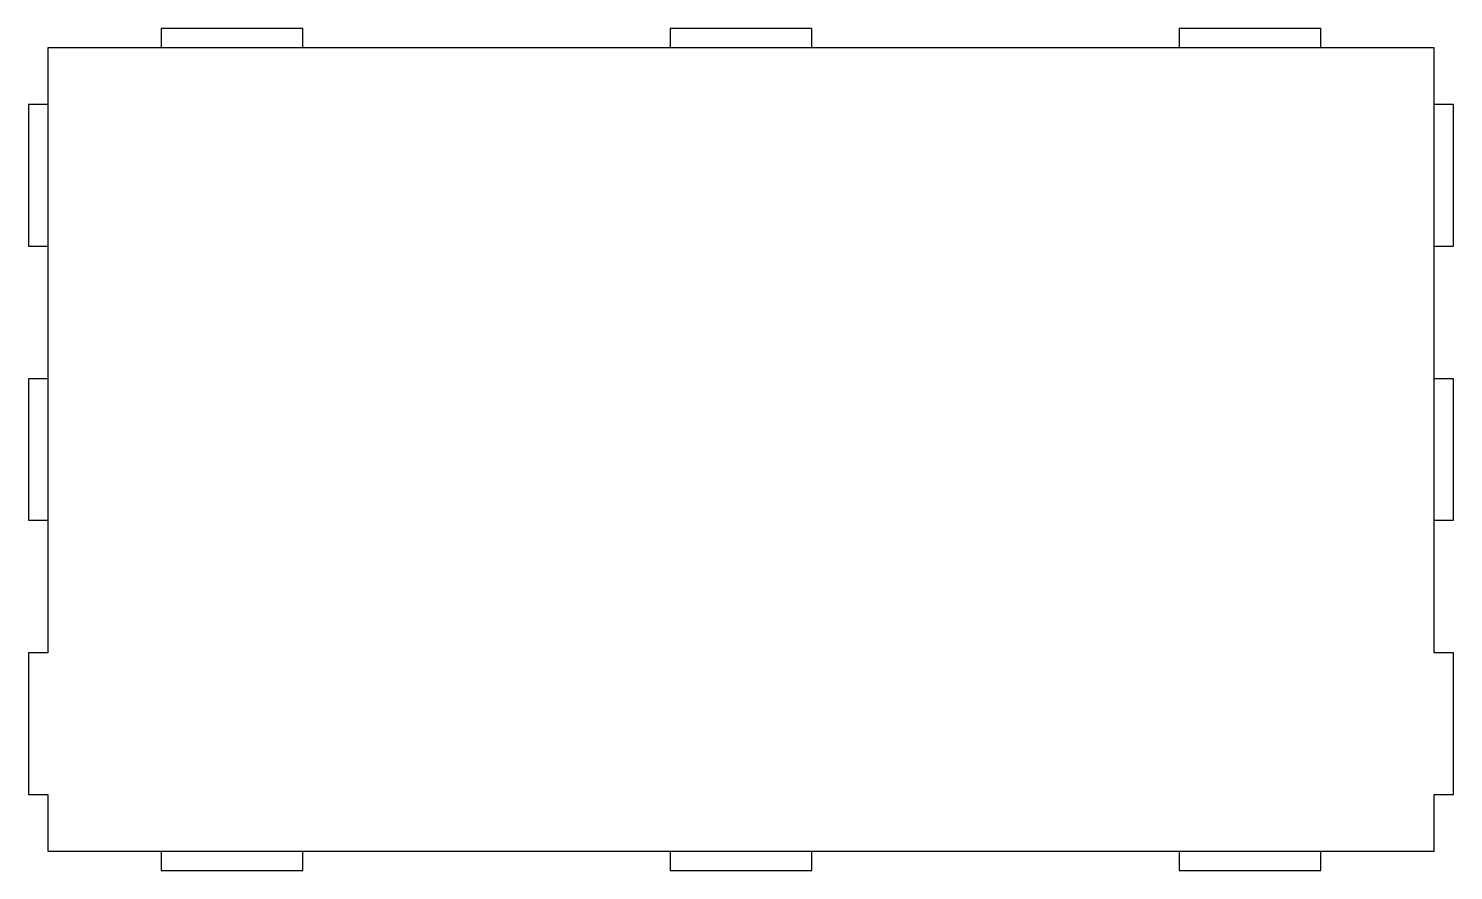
# Model space of a CAD drawing. Header units: millimetres. Extents: x -629 to 629, y -739 to 5.
import ezdxf

# ---------------------------------------------------------------- set-up
doc = ezdxf.new("R2010")
doc.units = ezdxf.units.MM
doc.layers.add('DXF_Temp', color=7, linetype='CONTINUOUS')

msp = doc.modelspace()

# ---------------------------------------------------------------- linework, layer by layer
at = {"layer": 'DXF_Temp'}
for p, q in [((-386.8, 4.6), (-511.8, 4.6)), ((-511.8, 4.6), (-511.8, -12.4)), ((-386.8, -12.4), (-386.8, 4.6)), ((62.5, 4.6), (-62.5, 4.6)), ((-62.5, 4.6), (-62.5, -12.4)), ((62.5, -12.4), (62.5, 4.6)), ((511.8, 4.6), (386.8, 4.6)), ((386.8, 4.6), (386.8, -12.4)), ((511.8, -12.4), (511.8, 4.6)), ((611.8, -12.4), (-611.8, -12.4)), ((-611.8, -12.4), (-611.8, -546.6)), ((-386.8, -12.4), (-511.8, -12.4)), ((62.5, -12.4), (-62.5, -12.4)), ((511.8, -12.4), (386.8, -12.4)), ((611.8, -546.6), (611.8, -12.4)), ((-629, -62.6), (-629, -187.6)), ((-611.8, -62.6), (-629, -62.6)), ((-611.8, -62.6), (-611.8, -187.6)), ((611.8, -187.6), (611.8, -62.6)), ((629, -62.6), (611.8, -62.6)), ((629, -187.6), (629, -62.6)), ((-629, -187.6), (-611.8, -187.6)), ((611.8, -187.6), (629, -187.6)), ((-629, -304.6), (-629, -429.6)), ((-611.8, -304.6), (-629, -304.6)), ((-611.8, -304.6), (-611.8, -429.6)), ((611.8, -429.6), (611.8, -304.6)), ((629, -304.6), (611.8, -304.6)), ((629, -429.6), (629, -304.6)), ((-629, -429.6), (-611.8, -429.6)), ((611.8, -429.6), (629, -429.6)), ((-611.8, -546.6), (-629, -546.6)), ((-629, -546.6), (-629, -671.6)), ((629, -546.6), (611.8, -546.6)), ((629, -671.6), (629, -546.6)), ((-629, -671.6), (-611.8, -671.6)), ((-611.8, -671.6), (-611.8, -721.8)), ((611.8, -721.8), (611.8, -671.6)), ((611.8, -671.6), (629, -671.6)), ((-611.8, -721.8), (611.8, -721.8)), ((-511.8, -721.8), (-386.8, -721.8)), ((-511.8, -721.8), (-511.8, -738.8)), ((-386.8, -738.8), (-386.8, -721.8)), ((-62.5, -721.8), (62.5, -721.8)), ((-62.5, -721.8), (-62.5, -738.8)), ((62.5, -738.8), (62.5, -721.8)), ((386.8, -721.8), (511.8, -721.8)), ((386.8, -721.8), (386.8, -738.8)), ((511.8, -738.8), (511.8, -721.8)), ((-511.8, -738.8), (-386.8, -738.8)), ((-62.5, -738.8), (62.5, -738.8)), ((386.8, -738.8), (511.8, -738.8))]:
    msp.add_line(p, q, dxfattribs=at)

doc.saveas('drawing.dxf')
